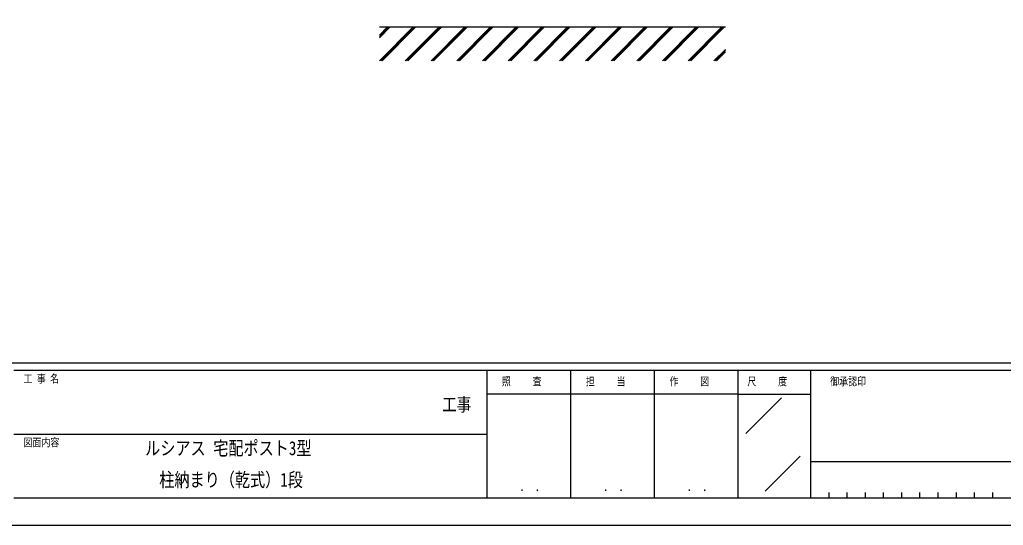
# Model space of a CAD drawing. Units: millimetres, scale not verified. Extents: x -2102 to 2102, y -1485 to 1485.
# Drawn here: x 5 to 1358, y -1485 to -791 of the extents above; entities that cross this region are included whole.
import ezdxf
from ezdxf.enums import TextEntityAlignment as Align

# ---------------------------------------------------------------- set-up
doc = ezdxf.new("R2010")
doc.units = ezdxf.units.MM
doc.header["$LTSCALE"] = 8
for name, color, linetype in [('0-1_USER1', 3, 'Continuous'), ('0-3_YKK_A1', 4, 'Continuous'), ('0-5_YKK_ZWAK', 7, 'Continuous')]:
    doc.layers.add(name, color=color, linetype=linetype)
doc.styles.add('ＭＳ ゴシック', font='')
doc.styles.get('ＭＳ ゴシック').set_extended_font_data('MS Gothic')

msp = doc.modelspace()

# ---------------------------------------------------------------- linework, layer by layer
at = {"layer": '0-3_YKK_A1'}
for p, q in [((499.815, -800.713), (975.411, -800.713)), ((499.815, -812.039), (511.141, -800.713)), ((499.815, -813.852), (512.953, -800.713)), ((499.815, -815.664), (514.766, -800.713)), ((500.119, -847.09), (546.496, -800.713)), ((501.932, -847.09), (548.308, -800.713)), ((503.744, -847.09), (550.121, -800.713)), ((535.475, -847.09), (581.851, -800.713)), ((537.287, -847.09), (583.664, -800.713)), ((539.1, -847.09), (585.476, -800.713)), ((570.83, -847.09), (617.207, -800.713)), ((572.643, -847.09), (619.019, -800.713)), ((574.455, -847.09), (620.832, -800.713)), ((606.185, -847.09), (652.562, -800.713)), ((607.998, -847.09), (654.374, -800.713)), ((609.81, -847.09), (656.187, -800.713)), ((641.541, -847.09), (687.917, -800.713)), ((643.353, -847.09), (689.73, -800.713)), ((645.166, -847.09), (691.542, -800.713)), ((676.896, -847.09), (723.273, -800.713)), ((678.709, -847.09), (725.085, -800.713)), ((680.521, -847.09), (726.898, -800.713)), ((712.251, -847.09), (758.628, -800.713)), ((714.064, -847.09), (760.441, -800.713)), ((715.876, -847.09), (762.253, -800.713)), ((747.607, -847.09), (793.983, -800.713)), ((749.419, -847.09), (795.796, -800.713)), ((751.232, -847.09), (797.608, -800.713)), ((782.962, -847.09), (829.339, -800.713)), ((784.775, -847.09), (831.151, -800.713)), ((786.587, -847.09), (832.964, -800.713)), ((818.317, -847.09), (864.694, -800.713)), ((820.13, -847.09), (866.507, -800.713)), ((821.942, -847.09), (868.319, -800.713)), ((853.673, -847.09), (900.049, -800.713)), ((855.485, -847.09), (901.862, -800.713)), ((857.298, -847.09), (903.674, -800.713)), ((889.028, -847.09), (935.405, -800.713)), ((890.841, -847.09), (937.217, -800.713)), ((892.653, -847.09), (939.03, -800.713)), ((924.383, -847.09), (970.76, -800.713)), ((926.196, -847.09), (972.573, -800.713)), ((928.008, -847.09), (974.385, -800.713)), ((959.739, -847.09), (975.411, -831.417)), ((961.551, -847.09), (975.411, -833.23)), ((963.364, -847.09), (975.411, -835.042))]:
    msp.add_line(p, q, dxfattribs=at)
at = {"layer": '0-5_YKK_ZWAK'}
for p, q in [((1947.51, -1262.5), (-1952.49, -1262.5)), ((647.51, -1272.5), (-2.49, -1272.5)), ((762.51, -1272.5), (762.51, -1447.5)), ((877.51, -1272.5), (877.51, -1447.5)), ((992.51, -1272.5), (992.51, -1447.5)), ((1092.51, -1272.5), (992.51, -1272.5)), ((1608.76, -1272.5), (1092.51, -1272.5)), ((1092.51, -1272.5), (1092.51, -1447.5)), ((992.51, -1305), (647.51, -1305)), ((992.51, -1305), (1092.51, -1305)), ((1003.552, -1359.146), (1052.519, -1310.179)), ((-2.49, -1360), (647.51, -1360)), ((1030.336, -1437.994), (1078.446, -1389.884)), ((1092.51, -1397.5), (1608.76, -1397.5)), ((1117.51, -1440), (1117.51, -1447.5)), ((1142.51, -1440), (1142.51, -1447.5)), ((1167.51, -1440), (1167.51, -1447.5)), ((1192.51, -1440), (1192.51, -1447.5)), ((1217.51, -1440), (1217.51, -1447.5)), ((1242.51, -1440), (1242.51, -1447.5)), ((1267.51, -1440), (1267.51, -1447.5)), ((1292.51, -1440), (1292.51, -1447.5)), ((1317.51, -1440), (1317.51, -1447.5)), ((1342.51, -1440), (1342.51, -1447.5)), ((-2.49, -1447.5), (647.51, -1447.5)), ((647.51, -1447.5), (992.51, -1447.5)), ((992.51, -1447.5), (1092.51, -1447.5)), ((1092.51, -1447.5), (1608.76, -1447.5))]:
    msp.add_line(p, q, dxfattribs=at)
msp.add_lwpolyline([(-2102.5, -1485), (2102.5, -1485), (2102.5, 1485), (-2102.5, 1485)], close=True, dxfattribs=at)
msp.add_lwpolyline([(992.51, -1272.5), (647.51, -1272.5), (647.51, -1447.5)], dxfattribs=at)

# ---------------------------------------------------------------- texts
at = {"layer": '0-1_USER1', "style": 'ＭＳ ゴシック', "width": 0.8}
for s, p in [('ルシアス 宅配ポスト3型', (177.847, -1394.333)), ('柱納まり（乾式）1段', (197.26, -1437.667))]:
    msp.add_text(s, height=19.06, dxfattribs=at).set_placement(p, align=Align.BOTTOM_LEFT)
at = {"layer": '0-5_YKK_ZWAK', "style": 'ＭＳ ゴシック', "width": 0.8}
for s, height, p in [('工 事 名', 11, (10.635, -1292.5)), ('照     査', 11, (668.21, -1296.25)), ('担     当', 11, (783.61, -1296.25)), ('作     図', 11, (898.61, -1296.25)), ('尺     度', 11, (1005.71, -1296.25)), ('御承認印', 11, (1119.569, -1296.25)), ('工事', 18.33, (586.167, -1333.733)), ('図面内容', 11, (10.635, -1380)), ('． ．', 12.96, (692.5, -1442.176)), ('． ．', 12.96, (807.5, -1442.176)), ('． ．', 12.96, (922.5, -1442.176))]:
    msp.add_text(s, height=height, dxfattribs=at).set_placement(p, align=Align.BOTTOM_LEFT)

doc.saveas('drawing.dxf')
